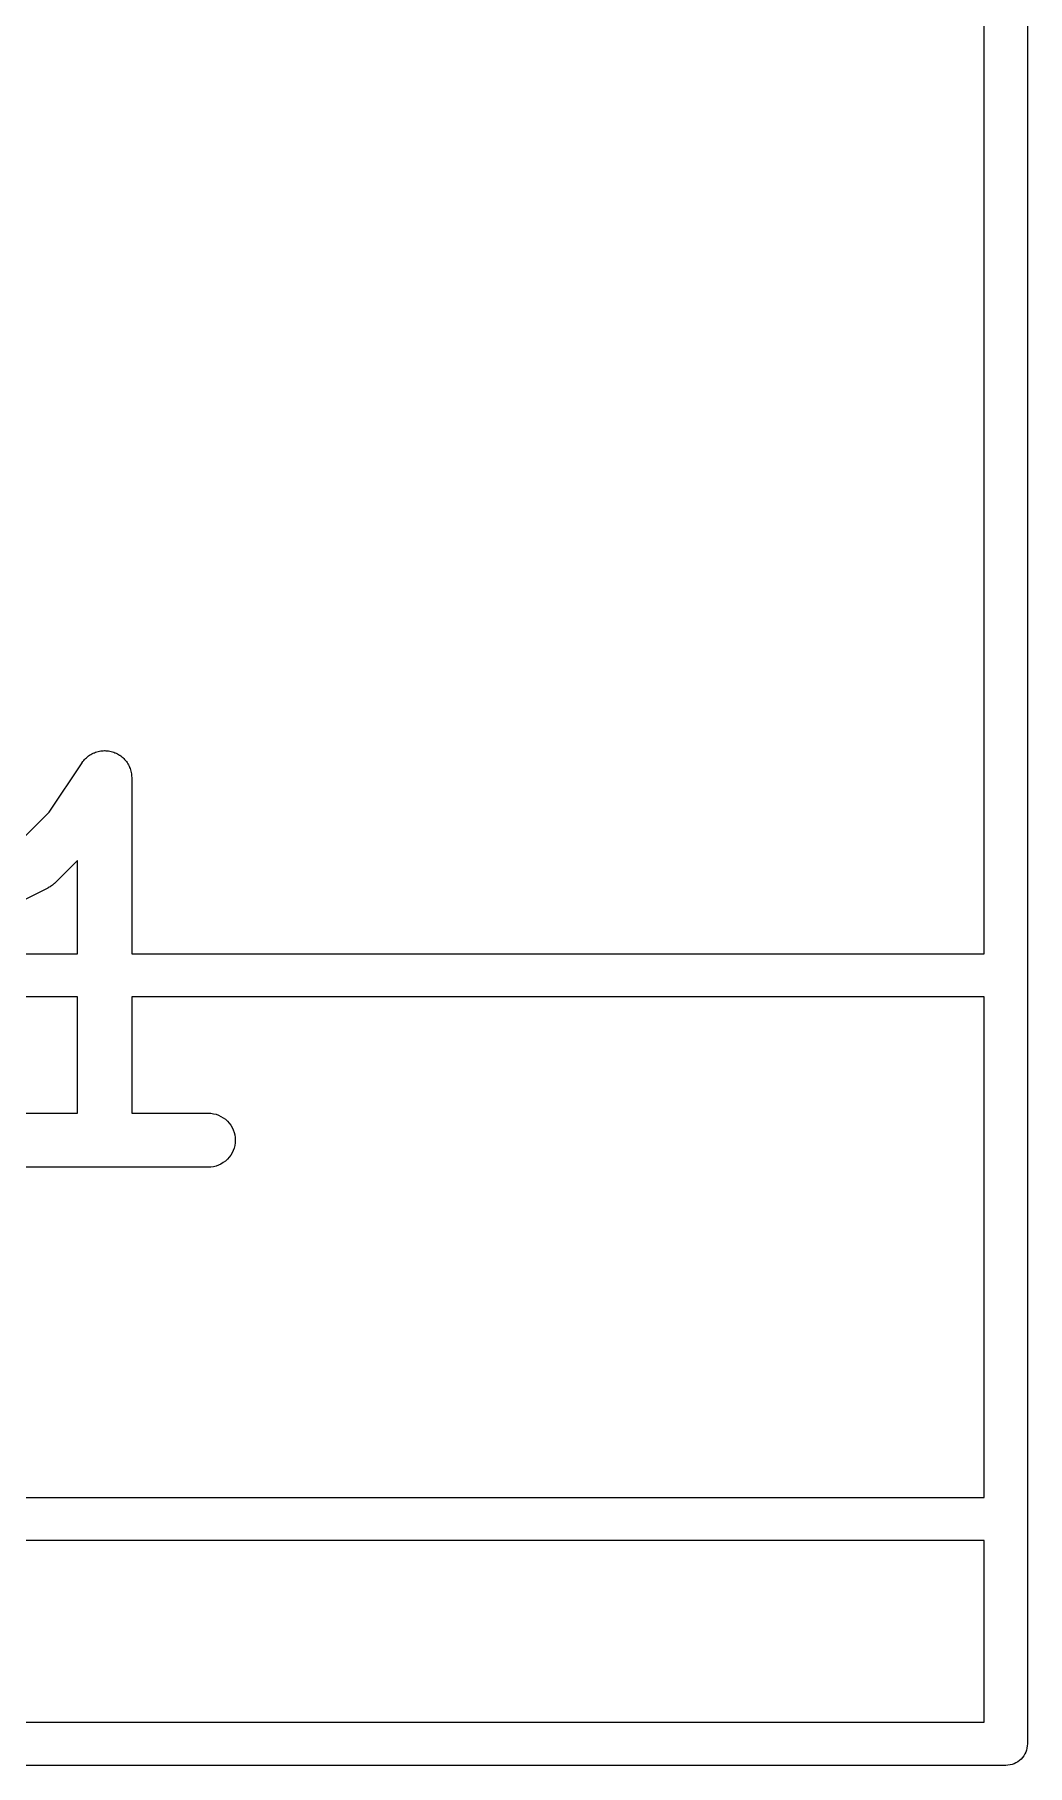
# Model space of a CAD drawing. Header units: metres. Extents: x 89 to 153, y -105 to 4.
# Drawn here: x 140.061 to 142.8, y -104.78 to -100.005 of the extents above; entities that cross this region are included whole.
import ezdxf

# ---------------------------------------------------------------- set-up
doc = ezdxf.new("R2010")
doc.units = ezdxf.units.M

msp = doc.modelspace()

# ---------------------------------------------------------------- linework, layer by layer
for points in [[(142.7995, -94.68), (142.7995, -104.72), (142.7992, -104.7258), (142.7984, -104.7316), (142.797, -104.7373), (142.795, -104.7428), (142.7925, -104.7481), (142.7895, -104.7531), (142.786, -104.7578), (142.7821, -104.7621), (142.7778, -104.766), (142.7731, -104.7695), (142.7681, -104.7725), (142.7628, -104.775), (142.7573, -104.777), (142.7516, -104.7784), (142.7458, -104.7792), (142.74, -104.7795), (135.3, -104.7795)], [(140.0197, -102.2316), (140.1011, -102.1502), (140.1011, -102.1502), (140.1011, -102.1502), (140.1011, -102.1502), (140.1011, -102.1502), (140.1011, -102.1502), (140.1011, -102.1502), (140.1011, -102.1502), (140.1011, -102.1502), (140.1011, -102.1502), (140.1011, -102.1502), (140.1011, -102.1502), (140.1011, -102.1502), (140.1011, -102.1501), (140.1923, -102.0135), (140.1923, -102.0135), (140.1923, -102.0135), (140.1923, -102.0135), (140.1923, -102.0134), (140.1923, -102.0134), (140.1923, -102.0134), (140.1923, -102.0134), (140.1923, -102.0134), (140.1923, -102.0134), (140.1945, -102.0105), (140.1945, -102.0105), (140.1966, -102.0076), (140.1966, -102.0076), (140.1966, -102.0076), (140.1966, -102.0076), (140.1966, -102.0076), (140.1966, -102.0076), (140.1967, -102.0076), (140.1967, -102.0076), (140.1967, -102.0075), (140.1967, -102.0075), (140.1991, -102.0049), (140.1991, -102.0049), (140.2015, -102.0022), (140.2015, -102.0022), (140.2015, -102.0022), (140.2015, -102.0022), (140.2016, -102.0021), (140.2016, -102.0021), (140.2016, -102.0021), (140.2016, -102.0021), (140.2016, -102.0021), (140.2016, -102.0021), (140.2043, -101.9997), (140.2043, -101.9997), (140.2069, -101.9973), (140.207, -101.9972), (140.207, -101.9972), (140.207, -101.9972), (140.207, -101.9972), (140.207, -101.9972), (140.207, -101.9972), (140.207, -101.9972), (140.207, -101.9972), (140.207, -101.9972), (140.2099, -101.995), (140.2099, -101.995), (140.2128, -101.9929), (140.2128, -101.9929), (140.2128, -101.9929), (140.2128, -101.9929), (140.2128, -101.9929), (140.2128, -101.9929), (140.2129, -101.9929), (140.2129, -101.9929), (140.2129, -101.9929), (140.2129, -101.9928), (140.216, -101.991), (140.216, -101.991), (140.2191, -101.9891), (140.2191, -101.9891), (140.2191, -101.9891), (140.2191, -101.9891), (140.2191, -101.9891), (140.2191, -101.9891), (140.2191, -101.9891), (140.2191, -101.9891), (140.2191, -101.9891), (140.2191, -101.9891), (140.2224, -101.9875), (140.2224, -101.9875), (140.2257, -101.986), (140.2257, -101.986), (140.2257, -101.986), (140.2257, -101.986), (140.2257, -101.986), (140.2257, -101.986), (140.2257, -101.986), (140.2257, -101.986), (140.2257, -101.986), (140.2258, -101.986), (140.2292, -101.9847), (140.2292, -101.9847), (140.2326, -101.9835), (140.2326, -101.9835), (140.2326, -101.9835), (140.2326, -101.9835), (140.2326, -101.9835), (140.2326, -101.9835), (140.2326, -101.9835), (140.2326, -101.9835), (140.2326, -101.9835), (140.2326, -101.9835), (140.2362, -101.9826), (140.2362, -101.9826), (140.2397, -101.9817), (140.2397, -101.9817), (140.2397, -101.9817), (140.2397, -101.9817), (140.2397, -101.9817), (140.2397, -101.9817), (140.2397, -101.9817), (140.2397, -101.9817), (140.2397, -101.9817), (140.2397, -101.9817), (140.2433, -101.9812), (140.2433, -101.9812), (140.2433, -101.9812), (140.2469, -101.9806), (140.2469, -101.9806), (140.2469, -101.9806), (140.2469, -101.9806), (140.2469, -101.9806), (140.2469, -101.9806), (140.247, -101.9806), (140.247, -101.9806), (140.247, -101.9806), (140.247, -101.9806), (140.2506, -101.9805), (140.2506, -101.9805), (140.2542, -101.9803), (140.2542, -101.9803), (140.2542, -101.9803), (140.2542, -101.9803), (140.2542, -101.9803), (140.2542, -101.9803), (140.2543, -101.9803), (140.2543, -101.9803), (140.2543, -101.9803), (140.2543, -101.9803), (140.2579, -101.9805), (140.2579, -101.9805), (140.2615, -101.9806), (140.2615, -101.9806), (140.2615, -101.9806), (140.2615, -101.9806), (140.2616, -101.9806), (140.2616, -101.9806), (140.2616, -101.9806), (140.2616, -101.9806), (140.2616, -101.9806), (140.2616, -101.9806), (140.2652, -101.9812), (140.2652, -101.9812), (140.2652, -101.9812), (140.2687, -101.9817), (140.2688, -101.9817), (140.2688, -101.9817), (140.2688, -101.9817), (140.2688, -101.9817), (140.2688, -101.9817), (140.2688, -101.9817), (140.2688, -101.9817), (140.2688, -101.9817), (140.2688, -101.9817), (140.2723, -101.9826), (140.2723, -101.9826), (140.2758, -101.9835), (140.2759, -101.9835), (140.2759, -101.9835), (140.2759, -101.9835), (140.2759, -101.9835), (140.2759, -101.9835), (140.2759, -101.9835), (140.2759, -101.9835), (140.2759, -101.9835), (140.2759, -101.9835), (140.2793, -101.9847), (140.2793, -101.9847), (140.2827, -101.9859), (140.2828, -101.9859), (140.2828, -101.9859), (140.2828, -101.9859), (140.2828, -101.9859), (140.2828, -101.9859), (140.2828, -101.9859), (140.2828, -101.9859), (140.2828, -101.986), (140.2828, -101.986), (140.2861, -101.9875), (140.2861, -101.9875), (140.2894, -101.989), (140.2894, -101.9891), (140.2894, -101.9891), (140.2894, -101.9891), (140.2894, -101.9891), (140.2894, -101.9891), (140.2894, -101.9891), (140.2894, -101.9891), (140.2894, -101.9891), (140.2894, -101.9891), (140.2925, -101.9909), (140.2925, -101.9909), (140.2956, -101.9928), (140.2956, -101.9928), (140.2957, -101.9928), (140.2957, -101.9928), (140.2957, -101.9928), (140.2957, -101.9928), (140.2957, -101.9928), (140.2957, -101.9928), (140.2957, -101.9928), (140.2957, -101.9928), (140.2986, -101.995), (140.2986, -101.995), (140.3015, -101.9972), (140.3015, -101.9972), (140.3015, -101.9972), (140.3015, -101.9972), (140.3015, -101.9972), (140.3015, -101.9972), (140.3015, -101.9972), (140.3015, -101.9972), (140.3016, -101.9972), (140.3016, -101.9972), (140.3043, -101.9996), (140.3043, -101.9996), (140.3069, -102.0021), (140.3069, -102.0021), (140.307, -102.0021), (140.307, -102.0021), (140.307, -102.0021), (140.307, -102.0021), (140.307, -102.0021), (140.307, -102.0021), (140.307, -102.0021), (140.307, -102.0021), (140.3094, -102.0048), (140.3094, -102.0048), (140.3094, -102.0048), (140.3119, -102.0075), (140.3119, -102.0075), (140.3119, -102.0075), (140.3119, -102.0075), (140.3119, -102.0075), (140.3119, -102.0075), (140.3119, -102.0075), (140.3119, -102.0075), (140.3119, -102.0075), (140.3119, -102.0075), (140.3141, -102.0104), (140.3141, -102.0104), (140.3162, -102.0133), (140.3162, -102.0134), (140.3162, -102.0134), (140.3162, -102.0134), (140.3162, -102.0134), (140.3162, -102.0134), (140.3162, -102.0134), (140.3162, -102.0134), (140.3163, -102.0134), (140.3163, -102.0134), (140.3181, -102.0165), (140.3181, -102.0165), (140.32, -102.0196), (140.32, -102.0196), (140.32, -102.0196), (140.32, -102.0196), (140.32, -102.0196), (140.32, -102.0196), (140.32, -102.0197), (140.32, -102.0197), (140.32, -102.0197), (140.32, -102.0197), (140.3216, -102.023), (140.3216, -102.023), (140.3231, -102.0262), (140.3231, -102.0262), (140.3231, -102.0262), (140.3231, -102.0262), (140.3231, -102.0263), (140.3231, -102.0263), (140.3231, -102.0263), (140.3231, -102.0263), (140.3231, -102.0263), (140.3231, -102.0263), (140.3244, -102.0297), (140.3244, -102.0297), (140.3256, -102.0331), (140.3256, -102.0331), (140.3256, -102.0331), (140.3256, -102.0331), (140.3256, -102.0331), (140.3256, -102.0331), (140.3256, -102.0332), (140.3256, -102.0332), (140.3256, -102.0332), (140.3256, -102.0332), (140.3265, -102.0367), (140.3265, -102.0367), (140.3274, -102.0402), (140.3274, -102.0402), (140.3274, -102.0402), (140.3274, -102.0402), (140.3274, -102.0402), (140.3274, -102.0402), (140.3274, -102.0403), (140.3274, -102.0403), (140.3274, -102.0403), (140.3274, -102.0403), (140.3279, -102.0439), (140.3279, -102.0439), (140.3285, -102.0474), (140.3285, -102.0475), (140.3285, -102.0475), (140.3285, -102.0475), (140.3285, -102.0475), (140.3285, -102.0475), (140.3285, -102.0475), (140.3285, -102.0475), (140.3285, -102.0475), (140.3285, -102.0475), (140.3286, -102.0511), (140.3286, -102.0511), (140.3288, -102.0547), (140.3288, -102.0548), (140.3288, -102.0548), (140.3288, -102.0548), (140.3288, -102.0548), (140.3288, -102.0548), (140.3288, -102.0548), (140.3288, -102.0548), (140.3288, -102.0548), (140.3288, -102.0548), (140.3288, -102.54), (140.3288, -102.54), (140.3288, -102.54), (140.3288, -102.54), (140.3288, -102.54), (140.3288, -102.54), (140.3288, -102.54), (140.3288, -102.54), (140.3288, -102.54), (140.3288, -102.54), (140.3288, -102.54), (140.3288, -102.5401), (140.3288, -102.5401), (140.3288, -102.5401), (140.3288, -102.5401), (140.3288, -102.5401), (140.3288, -102.5401), (140.3288, -102.5401), (140.3288, -102.5401), (140.3288, -102.5401), (140.3288, -102.5401), (140.3289, -102.5401), (140.3289, -102.5401), (140.3289, -102.5401), (140.3289, -102.5402), (140.3289, -102.5402), (140.3289, -102.5402), (140.3289, -102.5402), (140.3289, -102.5402), (140.3289, -102.5402), (140.3289, -102.5402), (140.3289, -102.5402), (140.3289, -102.5402), (140.3289, -102.5402), (140.3289, -102.5402), (140.3289, -102.5402), (140.3289, -102.5402), (140.3289, -102.5402), (140.3289, -102.5403), (140.3289, -102.5403), (140.3289, -102.5403), (140.3289, -102.5403), (140.3289, -102.5403), (140.3289, -102.5403), (140.3289, -102.5403), (140.329, -102.5403), (140.329, -102.5403), (140.329, -102.5403), (140.329, -102.5403), (140.329, -102.5403), (140.329, -102.5403), (140.329, -102.5403), (140.329, -102.5403), (140.329, -102.5403), (140.329, -102.5404), (140.329, -102.5404), (140.329, -102.5404), (140.329, -102.5404), (140.329, -102.5404), (140.329, -102.5404), (140.329, -102.5404), (140.329, -102.5404), (140.3291, -102.5404), (140.3291, -102.5404), (140.3291, -102.5404), (140.3291, -102.5404), (140.3291, -102.5404), (140.3291, -102.5404), (140.3291, -102.5404), (140.3291, -102.5404), (140.3291, -102.5404), (140.3291, -102.5404), (140.3291, -102.5404), (140.3291, -102.5404), (140.3291, -102.5404), (140.3292, -102.5404), (140.3292, -102.5404), (140.3292, -102.5404), (140.3292, -102.5404), (140.3292, -102.5404), (140.3292, -102.5405), (140.3292, -102.5405), (140.3292, -102.5405), (140.3292, -102.5405), (140.3292, -102.5405), (140.3292, -102.5405), (140.3292, -102.5405), (140.3292, -102.5405), (140.3292, -102.5405), (140.3293, -102.5405), (140.3293, -102.5405), (140.3293, -102.5405), (140.3293, -102.5405), (140.3293, -102.5405), (140.3293, -102.5405), (140.3293, -102.5405), (140.3293, -102.5405), (140.3293, -102.5405), (142.68, -102.5405), (142.68, -102.5405), (142.68, -102.5405), (142.68, -102.5405), (142.68, -102.5405), (142.68, -102.5405), (142.68, -102.5405), (142.68, -102.5405), (142.68, -102.5405), (142.68, -102.5405), (142.68, -102.5405), (142.6801, -102.5405), (142.6801, -102.5405), (142.6801, -102.5405), (142.6801, -102.5405), (142.6801, -102.5405), (142.6801, -102.5405), (142.6801, -102.5405), (142.6801, -102.5404), (142.6801, -102.5404), (142.6801, -102.5404), (142.6801, -102.5404), (142.6801, -102.5404), (142.6801, -102.5404), (142.6802, -102.5404), (142.6802, -102.5404), (142.6802, -102.5404), (142.6802, -102.5404), (142.6802, -102.5404), (142.6802, -102.5404), (142.6802, -102.5404), (142.6802, -102.5404), (142.6802, -102.5404), (142.6802, -102.5404), (142.6802, -102.5404), (142.6802, -102.5404), (142.6802, -102.5404), (142.6802, -102.5404), (142.6803, -102.5404), (142.6803, -102.5404), (142.6803, -102.5404), (142.6803, -102.5404), (142.6803, -102.5404), (142.6803, -102.5404), (142.6803, -102.5403), (142.6803, -102.5403), (142.6803, -102.5403), (142.6803, -102.5403), (142.6803, -102.5403), (142.6803, -102.5403), (142.6803, -102.5403), (142.6803, -102.5403), (142.6803, -102.5403), (142.6803, -102.5403), (142.6804, -102.5403), (142.6804, -102.5403), (142.6804, -102.5403), (142.6804, -102.5403), (142.6804, -102.5403), (142.6804, -102.5403), (142.6804, -102.5402), (142.6804, -102.5402), (142.6804, -102.5402), (142.6804, -102.5402), (142.6804, -102.5402), (142.6804, -102.5402), (142.6804, -102.5402), (142.6804, -102.5402), (142.6804, -102.5402), (142.6804, -102.5402), (142.6804, -102.5402), (142.6804, -102.5402), (142.6804, -102.5402), (142.6804, -102.5402), (142.6804, -102.5401), (142.6804, -102.5401), (142.6804, -102.5401), (142.6804, -102.5401), (142.6804, -102.5401), (142.6804, -102.5401), (142.6805, -102.5401), (142.6805, -102.5401), (142.6805, -102.5401), (142.6805, -102.5401), (142.6805, -102.5401), (142.6805, -102.5401), (142.6805, -102.5401), (142.6805, -102.54), (142.6805, -102.54), (142.6805, -102.54), (142.6805, -102.54), (142.6805, -102.54), (142.6805, -102.54), (142.6805, -102.54), (142.6805, -102.54), (142.6805, -102.54), (142.6805, -102.54), (142.6805, -102.54), (142.6805, -97.76)], [(139.615, -102.5405), (140.1792, -102.5405), (140.1793, -102.5405), (140.1793, -102.5405), (140.1793, -102.5405), (140.1793, -102.5405), (140.1793, -102.5405), (140.1793, -102.5405), (140.1793, -102.5405), (140.1793, -102.5405), (140.1793, -102.5405), (140.1793, -102.5405), (140.1793, -102.5405), (140.1793, -102.5405), (140.1793, -102.5405), (140.1794, -102.5405), (140.1794, -102.5405), (140.1794, -102.5405), (140.1794, -102.5405), (140.1794, -102.5404), (140.1794, -102.5404), (140.1794, -102.5404), (140.1794, -102.5404), (140.1794, -102.5404), (140.1794, -102.5404), (140.1794, -102.5404), (140.1794, -102.5404), (140.1795, -102.5404), (140.1795, -102.5404), (140.1795, -102.5404), (140.1795, -102.5404), (140.1795, -102.5404), (140.1795, -102.5404), (140.1795, -102.5404), (140.1795, -102.5404), (140.1795, -102.5404), (140.1795, -102.5404), (140.1795, -102.5404), (140.1795, -102.5404), (140.1795, -102.5404), (140.1795, -102.5404), (140.1795, -102.5404), (140.1796, -102.5404), (140.1796, -102.5404), (140.1796, -102.5404), (140.1796, -102.5403), (140.1796, -102.5403), (140.1796, -102.5403), (140.1796, -102.5403), (140.1796, -102.5403), (140.1796, -102.5403), (140.1796, -102.5403), (140.1796, -102.5403), (140.1796, -102.5403), (140.1796, -102.5403), (140.1796, -102.5403), (140.1796, -102.5403), (140.1796, -102.5403), (140.1796, -102.5403), (140.1796, -102.5403), (140.1797, -102.5403), (140.1797, -102.5402), (140.1797, -102.5402), (140.1797, -102.5402), (140.1797, -102.5402), (140.1797, -102.5402), (140.1797, -102.5402), (140.1797, -102.5402), (140.1797, -102.5402), (140.1797, -102.5402), (140.1797, -102.5402), (140.1797, -102.5402), (140.1797, -102.5402), (140.1797, -102.5402), (140.1797, -102.5402), (140.1797, -102.5401), (140.1797, -102.5401), (140.1797, -102.5401), (140.1797, -102.5401), (140.1797, -102.5401), (140.1797, -102.5401), (140.1797, -102.5401), (140.1797, -102.5401), (140.1797, -102.5401), (140.1797, -102.5401), (140.1797, -102.5401), (140.1797, -102.5401), (140.1797, -102.5401), (140.1797, -102.54), (140.1797, -102.54), (140.1797, -102.54), (140.1797, -102.54), (140.1797, -102.54), (140.1797, -102.54), (140.1797, -102.54), (140.1797, -102.54), (140.1797, -102.54), (140.1797, -102.54), (140.1797, -102.54), (140.1797, -102.2836), (140.1797, -102.2836), (140.1797, -102.2836), (140.1797, -102.2836), (140.1797, -102.2836), (140.1797, -102.2836), (140.1797, -102.2835), (140.1797, -102.2835), (140.1797, -102.2835), (140.1797, -102.2835), (140.1797, -102.2835), (140.1797, -102.2835), (140.1797, -102.2835), (140.1797, -102.2835), (140.1797, -102.2835), (140.1797, -102.2835), (140.1797, -102.2835), (140.1797, -102.2835), (140.1797, -102.2834), (140.1797, -102.2834), (140.1797, -102.2834), (140.1797, -102.2834), (140.1797, -102.2834), (140.1797, -102.2834), (140.1797, -102.2834), (140.1797, -102.2834), (140.1797, -102.2834), (140.1797, -102.2834), (140.1797, -102.2834), (140.1797, -102.2834), (140.1797, -102.2834), (140.1797, -102.2834), (140.1797, -102.2833), (140.1797, -102.2833), (140.1797, -102.2833), (140.1797, -102.2833), (140.1797, -102.2833), (140.1797, -102.2833), (140.1797, -102.2833), (140.1796, -102.2833), (140.1796, -102.2833), (140.1796, -102.2833), (140.1796, -102.2833), (140.1796, -102.2833), (140.1796, -102.2833), (140.1796, -102.2833), (140.1796, -102.2833), (140.1796, -102.2832), (140.1796, -102.2832), (140.1796, -102.2832), (140.1796, -102.2832), (140.1796, -102.2832), (140.1796, -102.2832), (140.1796, -102.2832), (140.1796, -102.2832), (140.1796, -102.2832), (140.1796, -102.2832), (140.1795, -102.2832), (140.1795, -102.2832), (140.1795, -102.2832), (140.1795, -102.2832), (140.1795, -102.2832), (140.1795, -102.2832), (140.1795, -102.2832), (140.1795, -102.2832), (140.1795, -102.2832), (140.1795, -102.2832), (140.1795, -102.2832), (140.1795, -102.2831), (140.1795, -102.2831), (140.1795, -102.2831), (140.1795, -102.2831), (140.1794, -102.2831), (140.1794, -102.2831), (140.1794, -102.2831), (140.1794, -102.2831), (140.1794, -102.2831), (140.1794, -102.2831), (140.1794, -102.2831), (140.1794, -102.2831), (140.1794, -102.2831), (140.1794, -102.2831), (140.1794, -102.2831), (140.1794, -102.2831), (140.1793, -102.2831), (140.1793, -102.2831), (140.1793, -102.2831), (140.1793, -102.2831), (140.1793, -102.2831), (140.1793, -102.2831), (140.1793, -102.2831), (140.1793, -102.2831), (140.1793, -102.2831), (140.1793, -102.2831), (140.1793, -102.2831), (140.1793, -102.2831), (140.1792, -102.2831), (140.1792, -102.2831), (140.1792, -102.2831), (140.1792, -102.2831), (140.1792, -102.2831), (140.1792, -102.2831), (140.1792, -102.2831), (140.1792, -102.2831), (140.1792, -102.2831), (140.1792, -102.2831), (140.1792, -102.2831), (140.1792, -102.2831), (140.1791, -102.2831), (140.1791, -102.2831), (140.1791, -102.2831), (140.1791, -102.2831), (140.1791, -102.2831), (140.1791, -102.2831), (140.1791, -102.2831), (140.1791, -102.2831), (140.1791, -102.2831), (140.1791, -102.2831), (140.1791, -102.2831), (140.1791, -102.2831), (140.1791, -102.2831), (140.1791, -102.2831), (140.179, -102.2831), (140.179, -102.2831), (140.179, -102.2831), (140.179, -102.2831), (140.179, -102.2832), (140.179, -102.2832), (140.179, -102.2832), (140.179, -102.2832), (140.179, -102.2832), (140.179, -102.2832), (140.179, -102.2832), (140.179, -102.2832), (140.179, -102.2832), (140.1789, -102.2832), (140.1789, -102.2832), (140.1789, -102.2832), (140.1789, -102.2832), (140.1789, -102.2832), (140.1789, -102.2832), (140.1789, -102.2832), (140.1789, -102.2832), (140.1789, -102.2832), (140.1789, -102.2832), (140.1789, -102.2832), (140.1165, -102.3456), (140.1158, -102.3463), (140.1158, -102.3463), (140.1158, -102.3463), (140.1158, -102.3463), (140.1158, -102.3463), (140.1158, -102.3463), (140.1158, -102.3463), (140.1157, -102.3463), (140.1151, -102.347), (140.1131, -102.3488), (140.1131, -102.3488), (140.1131, -102.3488), (140.1131, -102.3488), (140.1131, -102.3488), (140.1131, -102.3488), (140.113, -102.3488), (140.1111, -102.3505), (140.1103, -102.3511), (140.1103, -102.3511), (140.1103, -102.3511), (140.1103, -102.3511), (140.1103, -102.3511), (140.1103, -102.3511), (140.1103, -102.3511), (140.1103, -102.3511), (140.1095, -102.3518), (140.1073, -102.3533), (140.1073, -102.3533), (140.1073, -102.3533), (140.1073, -102.3533), (140.1073, -102.3533), (140.1073, -102.3533), (140.1073, -102.3533), (140.1052, -102.3549), (140.1044, -102.3554), (140.1044, -102.3554), (140.1044, -102.3554), (140.1043, -102.3554), (140.1043, -102.3554), (140.1043, -102.3554), (140.1043, -102.3554), (140.1043, -102.3554), (140.1035, -102.356), (140.1012, -102.3573), (140.1012, -102.3573), (140.1012, -102.3573), (140.1012, -102.3573), (140.1012, -102.3573), (140.1012, -102.3573), (140.1012, -102.3573), (140.0989, -102.3586), (140.098, -102.3591), (140.098, -102.3591), (140.098, -102.3591), (140.098, -102.3591), (140.098, -102.3591), (140.098, -102.3591), (140.098, -102.3591), (140.098, -102.3591), (140.0971, -102.3596), (140.0019, -102.4072)], [(132.4, -104.0405), (142.68, -104.0405), (142.68, -104.0405), (142.68, -104.0405), (142.68, -104.0405), (142.68, -104.0405), (142.68, -104.0405), (142.68, -104.0405), (142.68, -104.0405), (142.68, -104.0405), (142.68, -104.0405), (142.68, -104.0405), (142.6801, -104.0405), (142.6801, -104.0405), (142.6801, -104.0405), (142.6801, -104.0405), (142.6801, -104.0405), (142.6801, -104.0405), (142.6801, -104.0405), (142.6801, -104.0404), (142.6801, -104.0404), (142.6801, -104.0404), (142.6801, -104.0404), (142.6801, -104.0404), (142.6801, -104.0404), (142.6802, -104.0404), (142.6802, -104.0404), (142.6802, -104.0404), (142.6802, -104.0404), (142.6802, -104.0404), (142.6802, -104.0404), (142.6802, -104.0404), (142.6802, -104.0404), (142.6802, -104.0404), (142.6802, -104.0404), (142.6802, -104.0404), (142.6802, -104.0404), (142.6802, -104.0404), (142.6802, -104.0404), (142.6803, -104.0404), (142.6803, -104.0404), (142.6803, -104.0404), (142.6803, -104.0404), (142.6803, -104.0404), (142.6803, -104.0404), (142.6803, -104.0403), (142.6803, -104.0403), (142.6803, -104.0403), (142.6803, -104.0403), (142.6803, -104.0403), (142.6803, -104.0403), (142.6803, -104.0403), (142.6803, -104.0403), (142.6803, -104.0403), (142.6803, -104.0403), (142.6804, -104.0403), (142.6804, -104.0403), (142.6804, -104.0403), (142.6804, -104.0403), (142.6804, -104.0403), (142.6804, -104.0403), (142.6804, -104.0402), (142.6804, -104.0402), (142.6804, -104.0402), (142.6804, -104.0402), (142.6804, -104.0402), (142.6804, -104.0402), (142.6804, -104.0402), (142.6804, -104.0402), (142.6804, -104.0402), (142.6804, -104.0402), (142.6804, -104.0402), (142.6804, -104.0402), (142.6804, -104.0402), (142.6804, -104.0402), (142.6804, -104.0401), (142.6804, -104.0401), (142.6804, -104.0401), (142.6804, -104.0401), (142.6804, -104.0401), (142.6804, -104.0401), (142.6805, -104.0401), (142.6805, -104.0401), (142.6805, -104.0401), (142.6805, -104.0401), (142.6805, -104.0401), (142.6805, -104.0401), (142.6805, -104.0401), (142.6805, -104.04), (142.6805, -104.04), (142.6805, -104.04), (142.6805, -104.04), (142.6805, -104.04), (142.6805, -104.04), (142.6805, -104.04), (142.6805, -104.04), (142.6805, -104.04), (142.6805, -104.04), (142.6805, -104.04), (142.6805, -102.66), (142.6805, -102.66), (142.6805, -102.66), (142.6805, -102.66), (142.6805, -102.66), (142.6805, -102.66), (142.6805, -102.66), (142.6805, -102.66), (142.6805, -102.66), (142.6805, -102.66), (142.6805, -102.66), (142.6805, -102.6599), (142.6805, -102.6599), (142.6805, -102.6599), (142.6805, -102.6599), (142.6805, -102.6599), (142.6805, -102.6599), (142.6805, -102.6599), (142.6804, -102.6599), (142.6804, -102.6599), (142.6804, -102.6599), (142.6804, -102.6599), (142.6804, -102.6599), (142.6804, -102.6599), (142.6804, -102.6598), (142.6804, -102.6598), (142.6804, -102.6598), (142.6804, -102.6598), (142.6804, -102.6598), (142.6804, -102.6598), (142.6804, -102.6598), (142.6804, -102.6598), (142.6804, -102.6598), (142.6804, -102.6598), (142.6804, -102.6598), (142.6804, -102.6598), (142.6804, -102.6598), (142.6804, -102.6598), (142.6804, -102.6597), (142.6804, -102.6597), (142.6804, -102.6597), (142.6804, -102.6597), (142.6804, -102.6597), (142.6804, -102.6597), (142.6803, -102.6597), (142.6803, -102.6597), (142.6803, -102.6597), (142.6803, -102.6597), (142.6803, -102.6597), (142.6803, -102.6597), (142.6803, -102.6597), (142.6803, -102.6597), (142.6803, -102.6597), (142.6803, -102.6597), (142.6803, -102.6596), (142.6803, -102.6596), (142.6803, -102.6596), (142.6803, -102.6596), (142.6803, -102.6596), (142.6803, -102.6596), (142.6802, -102.6596), (142.6802, -102.6596), (142.6802, -102.6596), (142.6802, -102.6596), (142.6802, -102.6596), (142.6802, -102.6596), (142.6802, -102.6596), (142.6802, -102.6596), (142.6802, -102.6596), (142.6802, -102.6596), (142.6802, -102.6596), (142.6802, -102.6596), (142.6802, -102.6596), (142.6802, -102.6596), (142.6801, -102.6596), (142.6801, -102.6596), (142.6801, -102.6596), (142.6801, -102.6596), (142.6801, -102.6596), (142.6801, -102.6596), (142.6801, -102.6595), (142.6801, -102.6595), (142.6801, -102.6595), (142.6801, -102.6595), (142.6801, -102.6595), (142.6801, -102.6595), (142.6801, -102.6595), (142.68, -102.6595), (142.68, -102.6595), (142.68, -102.6595), (142.68, -102.6595), (142.68, -102.6595), (142.68, -102.6595), (142.68, -102.6595), (142.68, -102.6595), (142.68, -102.6595), (142.68, -102.6595), (142.68, -102.6595), (140.3293, -102.6595), (140.3293, -102.6595), (140.3293, -102.6595), (140.3293, -102.6595), (140.3293, -102.6595), (140.3293, -102.6595), (140.3293, -102.6595), (140.3293, -102.6595), (140.3293, -102.6595), (140.3292, -102.6595), (140.3292, -102.6595), (140.3292, -102.6595), (140.3292, -102.6595), (140.3292, -102.6595), (140.3292, -102.6595), (140.3292, -102.6595), (140.3292, -102.6595), (140.3292, -102.6595), (140.3292, -102.6596), (140.3292, -102.6596), (140.3292, -102.6596), (140.3292, -102.6596), (140.3292, -102.6596), (140.3291, -102.6596), (140.3291, -102.6596), (140.3291, -102.6596), (140.3291, -102.6596), (140.3291, -102.6596), (140.3291, -102.6596), (140.3291, -102.6596), (140.3291, -102.6596), (140.3291, -102.6596), (140.3291, -102.6596), (140.3291, -102.6596), (140.3291, -102.6596), (140.3291, -102.6596), (140.329, -102.6596), (140.329, -102.6596), (140.329, -102.6596), (140.329, -102.6596), (140.329, -102.6596), (140.329, -102.6596), (140.329, -102.6596), (140.329, -102.6596), (140.329, -102.6597), (140.329, -102.6597), (140.329, -102.6597), (140.329, -102.6597), (140.329, -102.6597), (140.329, -102.6597), (140.329, -102.6597), (140.329, -102.6597), (140.329, -102.6597), (140.3289, -102.6597), (140.3289, -102.6597), (140.3289, -102.6597), (140.3289, -102.6597), (140.3289, -102.6597), (140.3289, -102.6597), (140.3289, -102.6597), (140.3289, -102.6598), (140.3289, -102.6598), (140.3289, -102.6598), (140.3289, -102.6598), (140.3289, -102.6598), (140.3289, -102.6598), (140.3289, -102.6598), (140.3289, -102.6598), (140.3289, -102.6598), (140.3289, -102.6598), (140.3289, -102.6598), (140.3289, -102.6598), (140.3289, -102.6598), (140.3289, -102.6598), (140.3289, -102.6599), (140.3289, -102.6599), (140.3289, -102.6599), (140.3288, -102.6599), (140.3288, -102.6599), (140.3288, -102.6599), (140.3288, -102.6599), (140.3288, -102.6599), (140.3288, -102.6599), (140.3288, -102.6599), (140.3288, -102.6599), (140.3288, -102.6599), (140.3288, -102.6599), (140.3288, -102.66), (140.3288, -102.66), (140.3288, -102.66), (140.3288, -102.66), (140.3288, -102.66), (140.3288, -102.66), (140.3288, -102.66), (140.3288, -102.66), (140.3288, -102.66), (140.3288, -102.66), (140.3288, -102.66), (140.3288, -102.9798), (140.3288, -102.9798), (140.3288, -102.9798), (140.3288, -102.9798), (140.3288, -102.9798), (140.3288, -102.9798), (140.3288, -102.9798), (140.3288, -102.9798), (140.3288, -102.9798), (140.3288, -102.9799), (140.3288, -102.9799), (140.3288, -102.9799), (140.3288, -102.9799), (140.3288, -102.9799), (140.3288, -102.9799), (140.3288, -102.9799), (140.3288, -102.9799), (140.3288, -102.9799), (140.3288, -102.9799), (140.3288, -102.9799), (140.3288, -102.9799), (140.3289, -102.9799), (140.3289, -102.9799), (140.3289, -102.98), (140.3289, -102.98), (140.3289, -102.98), (140.3289, -102.98), (140.3289, -102.98), (140.3289, -102.98), (140.3289, -102.98), (140.3289, -102.98), (140.3289, -102.98), (140.3289, -102.98), (140.3289, -102.98), (140.3289, -102.98), (140.3289, -102.98), (140.3289, -102.9801), (140.3289, -102.9801), (140.3289, -102.9801), (140.3289, -102.9801), (140.3289, -102.9801), (140.3289, -102.9801), (140.3289, -102.9801), (140.3289, -102.9801), (140.3289, -102.9801), (140.329, -102.9801), (140.329, -102.9801), (140.329, -102.9801), (140.329, -102.9801), (140.329, -102.9801), (140.329, -102.9801), (140.329, -102.9802), (140.329, -102.9802), (140.329, -102.9802), (140.329, -102.9802), (140.329, -102.9802), (140.329, -102.9802), (140.329, -102.9802), (140.329, -102.9802), (140.329, -102.9802), (140.329, -102.9802), (140.329, -102.9802), (140.3291, -102.9802), (140.3291, -102.9802), (140.3291, -102.9802), (140.3291, -102.9802), (140.3291, -102.9802), (140.3291, -102.9802), (140.3291, -102.9802), (140.3291, -102.9802), (140.3291, -102.9802), (140.3291, -102.9802), (140.3291, -102.9802), (140.3291, -102.9802), (140.3291, -102.9802), (140.3292, -102.9803), (140.3292, -102.9803), (140.3292, -102.9803), (140.3292, -102.9803), (140.3292, -102.9803), (140.3292, -102.9803), (140.3292, -102.9803), (140.3292, -102.9803), (140.3292, -102.9803), (140.3292, -102.9803), (140.3292, -102.9803), (140.3292, -102.9803), (140.3292, -102.9803), (140.3292, -102.9803), (140.3293, -102.9803), (140.3293, -102.9803), (140.3293, -102.9803), (140.3293, -102.9803), (140.3293, -102.9803), (140.3293, -102.9803), (140.3293, -102.9803), (140.3293, -102.9803), (140.3293, -102.9803), (140.54, -102.9803), (140.5473, -102.9806), (140.5545, -102.9817), (140.5616, -102.9835), (140.5685, -102.986), (140.5751, -102.9891), (140.5814, -102.9928), (140.5873, -102.9972), (140.5927, -103.0021), (140.5976, -103.0075), (140.602, -103.0134), (140.6057, -103.0197), (140.6089, -103.0263), (140.6113, -103.0332), (140.6131, -103.0403), (140.6142, -103.0475), (140.6145, -103.0548), (140.6142, -103.0621), (140.6131, -103.0694), (140.6113, -103.0765), (140.6089, -103.0833), (140.6057, -103.09), (140.602, -103.0962), (140.5976, -103.1021), (140.5927, -103.1075), (140.5873, -103.1124), (140.5814, -103.1168), (140.5751, -103.1206), (140.5685, -103.1237), (140.5616, -103.1261), (140.5545, -103.1279), (140.5473, -103.129), (140.54, -103.1294), (139.9686, -103.1294)], [(139.9686, -102.9803), (140.1792, -102.9803), (140.1793, -102.9803), (140.1793, -102.9803), (140.1793, -102.9803), (140.1793, -102.9803), (140.1793, -102.9803), (140.1793, -102.9803), (140.1793, -102.9803), (140.1793, -102.9803), (140.1793, -102.9803), (140.1793, -102.9803), (140.1793, -102.9803), (140.1793, -102.9803), (140.1793, -102.9803), (140.1794, -102.9803), (140.1794, -102.9803), (140.1794, -102.9803), (140.1794, -102.9803), (140.1794, -102.9803), (140.1794, -102.9803), (140.1794, -102.9803), (140.1794, -102.9803), (140.1794, -102.9803), (140.1794, -102.9802), (140.1794, -102.9802), (140.1794, -102.9802), (140.1795, -102.9802), (140.1795, -102.9802), (140.1795, -102.9802), (140.1795, -102.9802), (140.1795, -102.9802), (140.1795, -102.9802), (140.1795, -102.9802), (140.1795, -102.9802), (140.1795, -102.9802), (140.1795, -102.9802), (140.1795, -102.9802), (140.1795, -102.9802), (140.1795, -102.9802), (140.1795, -102.9802), (140.1795, -102.9802), (140.1796, -102.9802), (140.1796, -102.9802), (140.1796, -102.9802), (140.1796, -102.9802), (140.1796, -102.9802), (140.1796, -102.9802), (140.1796, -102.9801), (140.1796, -102.9801), (140.1796, -102.9801), (140.1796, -102.9801), (140.1796, -102.9801), (140.1796, -102.9801), (140.1796, -102.9801), (140.1796, -102.9801), (140.1796, -102.9801), (140.1796, -102.9801), (140.1796, -102.9801), (140.1796, -102.9801), (140.1797, -102.9801), (140.1797, -102.9801), (140.1797, -102.9801), (140.1797, -102.98), (140.1797, -102.98), (140.1797, -102.98), (140.1797, -102.98), (140.1797, -102.98), (140.1797, -102.98), (140.1797, -102.98), (140.1797, -102.98), (140.1797, -102.98), (140.1797, -102.98), (140.1797, -102.98), (140.1797, -102.98), (140.1797, -102.98), (140.1797, -102.9799), (140.1797, -102.9799), (140.1797, -102.9799), (140.1797, -102.9799), (140.1797, -102.9799), (140.1797, -102.9799), (140.1797, -102.9799), (140.1797, -102.9799), (140.1797, -102.9799), (140.1797, -102.9799), (140.1797, -102.9799), (140.1797, -102.9799), (140.1797, -102.9799), (140.1797, -102.9799), (140.1797, -102.9798), (140.1797, -102.9798), (140.1797, -102.9798), (140.1797, -102.9798), (140.1797, -102.9798), (140.1797, -102.9798), (140.1797, -102.9798), (140.1797, -102.9798), (140.1797, -102.9798), (140.1797, -102.66), (140.1797, -102.66), (140.1797, -102.66), (140.1797, -102.66), (140.1797, -102.66), (140.1797, -102.66), (140.1797, -102.66), (140.1797, -102.66), (140.1797, -102.66), (140.1797, -102.66), (140.1797, -102.66), (140.1797, -102.6599), (140.1797, -102.6599), (140.1797, -102.6599), (140.1797, -102.6599), (140.1797, -102.6599), (140.1797, -102.6599), (140.1797, -102.6599), (140.1797, -102.6599), (140.1797, -102.6599), (140.1797, -102.6599), (140.1797, -102.6599), (140.1797, -102.6599), (140.1797, -102.6599), (140.1797, -102.6598), (140.1797, -102.6598), (140.1797, -102.6598), (140.1797, -102.6598), (140.1797, -102.6598), (140.1797, -102.6598), (140.1797, -102.6598), (140.1797, -102.6598), (140.1797, -102.6598), (140.1797, -102.6598), (140.1797, -102.6598), (140.1797, -102.6598), (140.1797, -102.6598), (140.1797, -102.6598), (140.1797, -102.6597), (140.1796, -102.6597), (140.1796, -102.6597), (140.1796, -102.6597), (140.1796, -102.6597), (140.1796, -102.6597), (140.1796, -102.6597), (140.1796, -102.6597), (140.1796, -102.6597), (140.1796, -102.6597), (140.1796, -102.6597), (140.1796, -102.6597), (140.1796, -102.6597), (140.1796, -102.6597), (140.1796, -102.6597), (140.1796, -102.6597), (140.1796, -102.6596), (140.1796, -102.6596), (140.1796, -102.6596), (140.1795, -102.6596), (140.1795, -102.6596), (140.1795, -102.6596), (140.1795, -102.6596), (140.1795, -102.6596), (140.1795, -102.6596), (140.1795, -102.6596), (140.1795, -102.6596), (140.1795, -102.6596), (140.1795, -102.6596), (140.1795, -102.6596), (140.1795, -102.6596), (140.1795, -102.6596), (140.1795, -102.6596), (140.1795, -102.6596), (140.1794, -102.6596), (140.1794, -102.6596), (140.1794, -102.6596), (140.1794, -102.6596), (140.1794, -102.6596), (140.1794, -102.6596), (140.1794, -102.6596), (140.1794, -102.6596), (140.1794, -102.6595), (140.1794, -102.6595), (140.1794, -102.6595), (140.1794, -102.6595), (140.1793, -102.6595), (140.1793, -102.6595), (140.1793, -102.6595), (140.1793, -102.6595), (140.1793, -102.6595), (140.1793, -102.6595), (140.1793, -102.6595), (140.1793, -102.6595), (140.1793, -102.6595), (140.1793, -102.6595), (140.1793, -102.6595), (140.1793, -102.6595), (140.1793, -102.6595), (140.1792, -102.6595), (139.615, -102.6595)], [(135.3, -104.6605), (142.68, -104.6605), (142.68, -104.6605), (142.68, -104.6605), (142.68, -104.6605), (142.68, -104.6605), (142.68, -104.6605), (142.68, -104.6605), (142.68, -104.6605), (142.68, -104.6605), (142.68, -104.6605), (142.68, -104.6605), (142.6801, -104.6605), (142.6801, -104.6605), (142.6801, -104.6605), (142.6801, -104.6605), (142.6801, -104.6605), (142.6801, -104.6605), (142.6801, -104.6605), (142.6801, -104.6604), (142.6801, -104.6604), (142.6801, -104.6604), (142.6801, -104.6604), (142.6801, -104.6604), (142.6801, -104.6604), (142.6802, -104.6604), (142.6802, -104.6604), (142.6802, -104.6604), (142.6802, -104.6604), (142.6802, -104.6604), (142.6802, -104.6604), (142.6802, -104.6604), (142.6802, -104.6604), (142.6802, -104.6604), (142.6802, -104.6604), (142.6802, -104.6604), (142.6802, -104.6604), (142.6802, -104.6604), (142.6802, -104.6604), (142.6803, -104.6604), (142.6803, -104.6604), (142.6803, -104.6604), (142.6803, -104.6604), (142.6803, -104.6604), (142.6803, -104.6604), (142.6803, -104.6603), (142.6803, -104.6603), (142.6803, -104.6603), (142.6803, -104.6603), (142.6803, -104.6603), (142.6803, -104.6603), (142.6803, -104.6603), (142.6803, -104.6603), (142.6803, -104.6603), (142.6803, -104.6603), (142.6804, -104.6603), (142.6804, -104.6603), (142.6804, -104.6603), (142.6804, -104.6603), (142.6804, -104.6603), (142.6804, -104.6603), (142.6804, -104.6602), (142.6804, -104.6602), (142.6804, -104.6602), (142.6804, -104.6602), (142.6804, -104.6602), (142.6804, -104.6602), (142.6804, -104.6602), (142.6804, -104.6602), (142.6804, -104.6602), (142.6804, -104.6602), (142.6804, -104.6602), (142.6804, -104.6602), (142.6804, -104.6602), (142.6804, -104.6602), (142.6804, -104.6601), (142.6804, -104.6601), (142.6804, -104.6601), (142.6804, -104.6601), (142.6804, -104.6601), (142.6804, -104.6601), (142.6805, -104.6601), (142.6805, -104.6601), (142.6805, -104.6601), (142.6805, -104.6601), (142.6805, -104.6601), (142.6805, -104.6601), (142.6805, -104.6601), (142.6805, -104.66), (142.6805, -104.66), (142.6805, -104.66), (142.6805, -104.66), (142.6805, -104.66), (142.6805, -104.66), (142.6805, -104.66), (142.6805, -104.66), (142.6805, -104.66), (142.6805, -104.66), (142.6805, -104.66), (142.6805, -104.16), (142.6805, -104.16), (142.6805, -104.16), (142.6805, -104.16), (142.6805, -104.16), (142.6805, -104.16), (142.6805, -104.16), (142.6805, -104.16), (142.6805, -104.16), (142.6805, -104.16), (142.6805, -104.16), (142.6805, -104.1599), (142.6805, -104.1599), (142.6805, -104.1599), (142.6805, -104.1599), (142.6805, -104.1599), (142.6805, -104.1599), (142.6805, -104.1599), (142.6804, -104.1599), (142.6804, -104.1599), (142.6804, -104.1599), (142.6804, -104.1599), (142.6804, -104.1599), (142.6804, -104.1599), (142.6804, -104.1598), (142.6804, -104.1598), (142.6804, -104.1598), (142.6804, -104.1598), (142.6804, -104.1598), (142.6804, -104.1598), (142.6804, -104.1598), (142.6804, -104.1598), (142.6804, -104.1598), (142.6804, -104.1598), (142.6804, -104.1598), (142.6804, -104.1598), (142.6804, -104.1598), (142.6804, -104.1598), (142.6804, -104.1597), (142.6804, -104.1597), (142.6804, -104.1597), (142.6804, -104.1597), (142.6804, -104.1597), (142.6804, -104.1597), (142.6803, -104.1597), (142.6803, -104.1597), (142.6803, -104.1597), (142.6803, -104.1597), (142.6803, -104.1597), (142.6803, -104.1597), (142.6803, -104.1597), (142.6803, -104.1597), (142.6803, -104.1597), (142.6803, -104.1597), (142.6803, -104.1596), (142.6803, -104.1596), (142.6803, -104.1596), (142.6803, -104.1596), (142.6803, -104.1596), (142.6803, -104.1596), (142.6802, -104.1596), (142.6802, -104.1596), (142.6802, -104.1596), (142.6802, -104.1596), (142.6802, -104.1596), (142.6802, -104.1596), (142.6802, -104.1596), (142.6802, -104.1596), (142.6802, -104.1596), (142.6802, -104.1596), (142.6802, -104.1596), (142.6802, -104.1596), (142.6802, -104.1596), (142.6802, -104.1596), (142.6801, -104.1596), (142.6801, -104.1596), (142.6801, -104.1596), (142.6801, -104.1596), (142.6801, -104.1596), (142.6801, -104.1596), (142.6801, -104.1595), (142.6801, -104.1595), (142.6801, -104.1595), (142.6801, -104.1595), (142.6801, -104.1595), (142.6801, -104.1595), (142.6801, -104.1595), (142.68, -104.1595), (142.68, -104.1595), (142.68, -104.1595), (142.68, -104.1595), (142.68, -104.1595), (142.68, -104.1595), (142.68, -104.1595), (142.68, -104.1595), (142.68, -104.1595), (142.68, -104.1595), (142.68, -104.1595), (132.4, -104.1595)]]:
    msp.add_lwpolyline(points)

doc.saveas('drawing.dxf')
